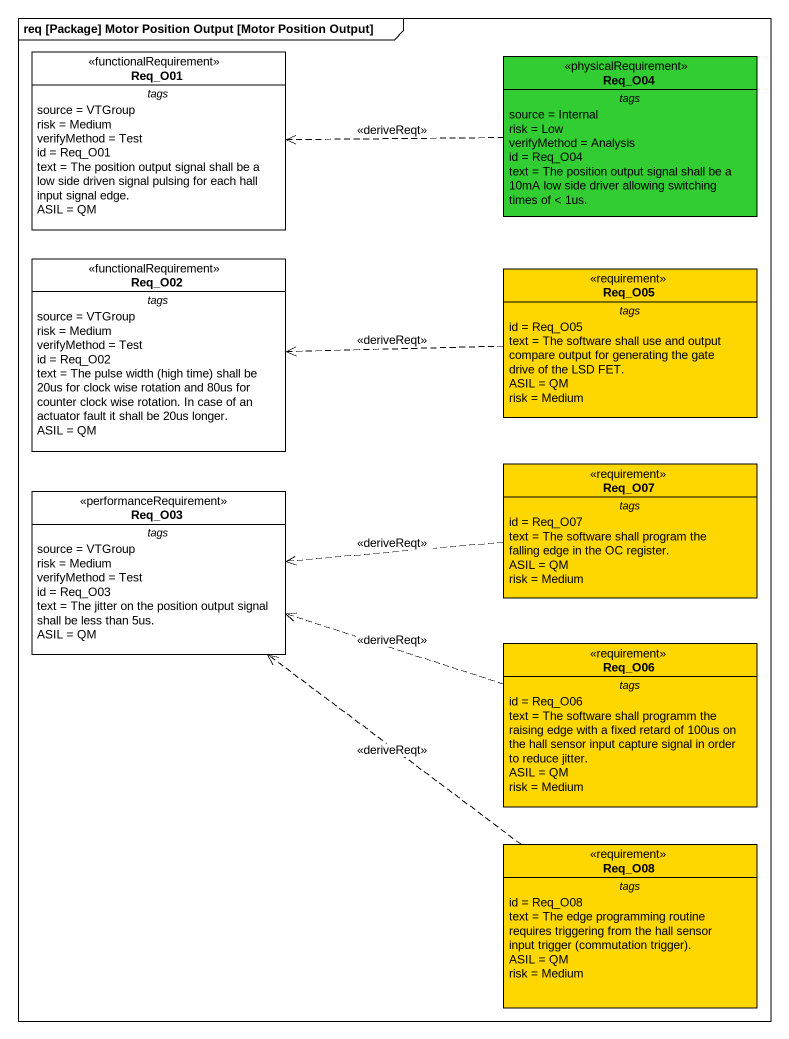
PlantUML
@startuml
mainframe req [Package] Motor Position Output [Motor Position Output]
hide circle
hide empty members
class Req_O01 <<functionalRequirement>> {
  -- tags --
  source = VTGroup
  risk = Medium
  verifyMethod = Test
  id = Req_O01
  text = The position output signal shall be a low side driven signal pulsing for each hall input signal edge.
  ASIL = QM
}
class Req_O04 <<physicalRequirement>> #32CD32 {
  -- tags --
  source = Internal
  risk = Low
  verifyMethod = Analysis
  id = Req_O04
  text = The position output signal shall be a 10mA low side driver allowing switching times of < 1us.
}
class Req_O02 <<functionalRequirement>> {
  -- tags --
  source = VTGroup
  risk = Medium
  verifyMethod = Test
  id = Req_O02
  {field} text = The pulse width (high time) shall be 20us for clock wise rotation and 80us for counter clock wise rotation. In case of an actuator fault it shall be 20us longer.
  ASIL = QM
}
class Req_O05 <<requirement>> #FFD700 {
  -- tags --
  id = Req_O05
  text = The software shall use and output compare output for generating the gate drive of the LSD FET.
  ASIL = QM
  risk = Medium
}
class Req_O07 <<requirement>> #FFD700 {
  -- tags --
  id = Req_O07
  text = The software shall program the falling edge in the OC register.
  ASIL = QM
  risk = Medium
}
class Req_O03 <<performanceRequirement>> {
  -- tags --
  source = VTGroup
  risk = Medium
  verifyMethod = Test
  id = Req_O03
  text = The jitter on the position output signal shall be less than 5us.
  ASIL = QM
}
class Req_O06 <<requirement>> #FFD700 {
  -- tags --
  id = Req_O06
  text = The software shall programm the raising edge with a fixed retard of 100us on the hall sensor input capture signal in order to reduce jitter.
  ASIL = QM
  risk = Medium
}
class Req_O08 <<requirement>> #FFD700 {
  -- tags --
  id = Req_O08
  {field} text = The edge programming routine requires triggering from the hall sensor input trigger (commutation trigger).
  ASIL = QM
  risk = Medium
}
Req_O04 .left.> Req_O01 : <<deriveReqt>>
Req_O05 .left.> Req_O02 : <<deriveReqt>>
Req_O07 .left.> Req_O03 : <<deriveReqt>>
Req_O06 .left.> Req_O03 : <<deriveReqt>>
Req_O08 .up.> Req_O03 : <<deriveReqt>>
@enduml
